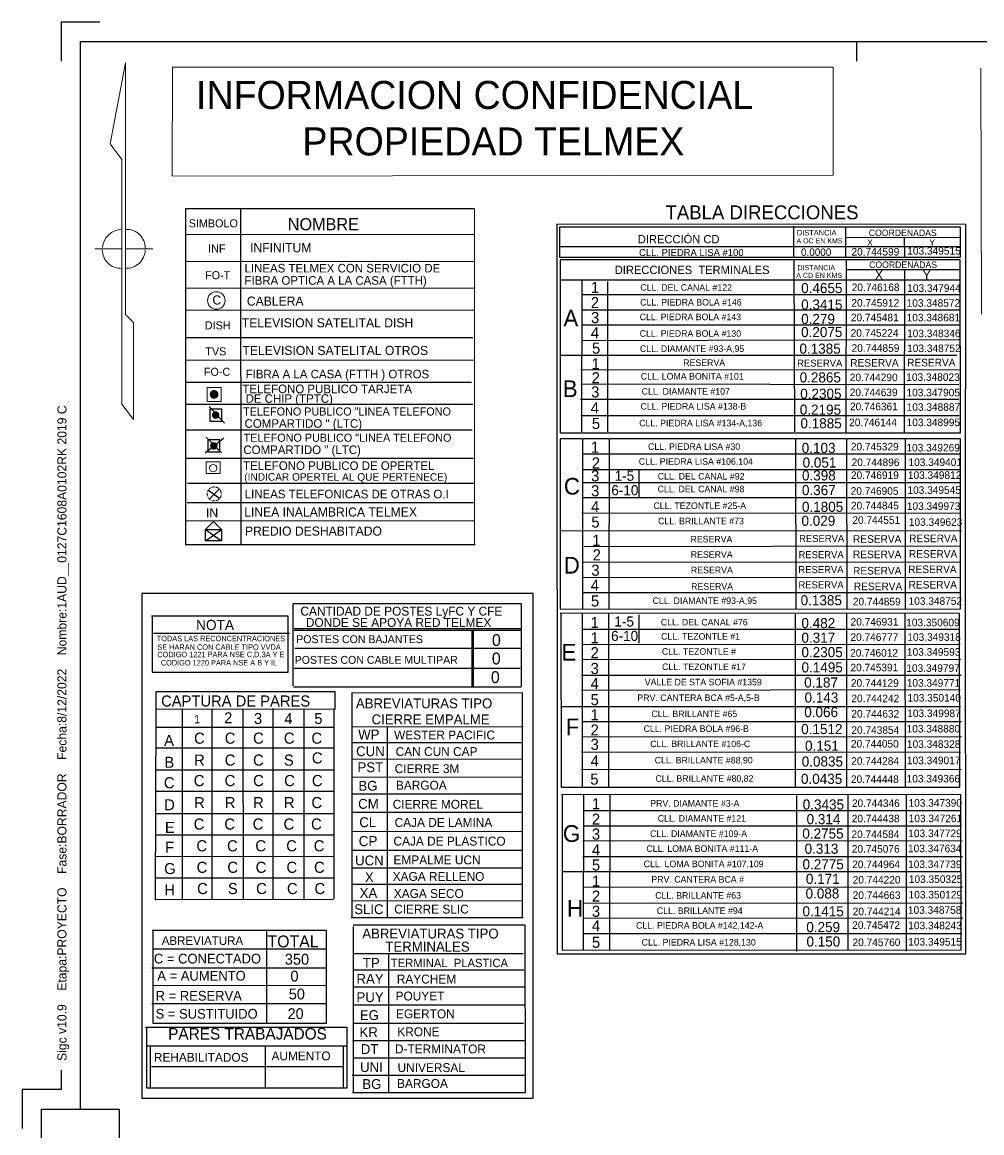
# Model space of a CAD drawing. Header units: millimetres. Extents: x 1234 to 13465, y -4218 to 5585.
# Drawn here: x 1234 to 3300, y 3195 to 5585 of the extents above; entities that cross this region are included whole.
import ezdxf

# ---------------------------------------------------------------- set-up
doc = ezdxf.new("R2010")
doc.units = ezdxf.units.MM
doc.linetypes.add('TLSIGC_002', pattern=[0.8, 0.5, -0.3])
for name, color, linetype, lineweight in [('CABLE PROYECTADO AEREO SECUNDARIO', 1, 'TLSIGC_002', 80), ('CASETA TELEFONICA LADAFON', 1, 'Continuous', 30), ('CASETA TELEFONICA LADATEL', 82, 'Continuous', 15), ('DATOS DE CARATULA', 160, 'Continuous', 5), ('DATOS DE IMPRESION', 102, 'Continuous', 5), ('DETALLES DE EDIFICIOS', 160, 'Continuous', 5), ('LINEAS DE REFERENCIA Y ACOTACION', 160, 'Continuous', 9), ('LINEAS TELEFONICAS DE OTRAS OPERTELS', 160, 'TLSIGC_002', 15), ('LOTIFICACION 2003', 252, 'Continuous', 15), ('MARCOS CONSTRUCCION', 250, 'Continuous', 30), ('MARCOS DIAGRAMA DE EMPALME', 250, 'Continuous', 30), ('NEGRO', 250, 'Continuous', 5), ('NORTE GEOGRAFICO CANALIZACION', 156, 'Continuous', 5), ('PLANO DE DETALLES', 253, 'Continuous', 30)]:
    doc.layers.add(name, color=color, linetype=linetype, lineweight=lineweight)

msp = doc.modelspace()

# ---------------------------------------------------------------- hatches: boundary and pattern name
at = {"layer": 'CASETA TELEFONICA LADAFON'}
h = msp.add_hatch(color=256, dxfattribs=at)
edge = h.paths.add_edge_path()
edge.add_arc((1650.6, 4739.6), 8.12, 0, 360)
h = msp.add_hatch(color=256, dxfattribs=at)
edge = h.paths.add_edge_path()
edge.add_arc((1650.6, 4739.6), 8.12, 0, 360)
h = msp.add_hatch(color=256, dxfattribs=at)
edge = h.paths.add_edge_path()
edge.add_arc((1646.6, 4673.3), 8.12, 0, 360)
h = msp.add_hatch(color=256, dxfattribs=at)
edge = h.paths.add_edge_path()
edge.add_arc((1646.6, 4673.3), 8.12, 0, 360)
at = {"layer": 'CASETA TELEFONICA LADATEL'}
h = msp.add_hatch(color=256, dxfattribs=at)
edge = h.paths.add_edge_path()
edge.add_arc((1647.2, 4784.2), 9.51, 0, 360)
h = msp.add_hatch(color=256, dxfattribs=at)
edge = h.paths.add_edge_path()
edge.add_arc((1647.2, 4784.2), 9.51, 0, 360)

# ---------------------------------------------------------------- linework, layer by layer
at = {"layer": 'CASETA TELEFONICA LADAFON'}
for p, q in [((1636.3, 4757.8), (1669.3, 4722.1)), ((1636.3, 4757.8), (1669.3, 4722.1)), ((1627.7, 4658.2), (1667.9, 4690.9)), ((1627.7, 4658.2), (1667.9, 4690.9)), ((1630.2, 4692.1), (1662.9, 4658.2)), ((1630.2, 4692.1), (1662.9, 4658.2))]:
    msp.add_line(p, q, dxfattribs=at)
for points in [[(1663.5, 4726.8), (1663.5, 4752.5), (1637.8, 4752.5), (1637.8, 4726.8), (1663.5, 4726.8)], [(1663.5, 4726.8), (1663.5, 4752.5), (1637.8, 4752.5), (1637.8, 4726.8), (1663.5, 4726.8)], [(1659.5, 4660.5), (1659.5, 4686.2), (1633.7, 4686.2), (1633.7, 4660.5), (1659.5, 4660.5)], [(1659.5, 4660.5), (1659.5, 4686.2), (1633.7, 4686.2), (1633.7, 4660.5), (1659.5, 4660.5)]]:
    msp.add_lwpolyline(points, dxfattribs=at)
at = {"layer": 'CASETA TELEFONICA LADATEL'}
msp.add_lwpolyline([(1662.3, 4769.2), (1662.3, 4799.3), (1632.1, 4799.3), (1632.2, 4769.2), (1662.3, 4769.2)], dxfattribs=at)
msp.add_lwpolyline([(1662.3, 4769.2), (1662.3, 4799.3), (1632.1, 4799.3), (1632.2, 4769.2), (1662.3, 4769.2)], dxfattribs=at)
at = {"layer": 'DATOS DE CARATULA'}
for centre, radius in [((1651.9, 4986.3), 18.9), ((1651.9, 4986.3), 18.9), ((1645.2, 4625.5), 7.98), ((1645.2, 4625.5), 7.98)]:
    msp.add_circle(centre, radius, dxfattribs=at)
at = {"layer": 'DETALLES DE EDIFICIOS'}
msp.add_lwpolyline([(1556.6, 5253.9), (2980.2, 5255.8), (2980.2, 5488.3), (1557.3, 5488.3), (1556.8, 5254.4)], dxfattribs=at)
at = {"layer": 'LINEAS DE REFERENCIA Y ACOTACION'}
msp.add_lwpolyline([(1630.1, 4639.7), (1630.1, 4614), (1660.6, 4614), (1660.6, 4638.8), (1630.1, 4638.8)], dxfattribs=at)
msp.add_lwpolyline([(1630.1, 4639.7), (1630.1, 4614), (1660.6, 4614), (1660.6, 4638.8), (1630.1, 4638.8)], dxfattribs=at)
at = {"layer": 'LINEAS TELEFONICAS DE OTRAS OPERTELS'}
msp.add_circle((1647.6, 4569.8), 15.1, dxfattribs=at)
msp.add_circle((1647.6, 4569.8), 15.1, dxfattribs=at)
at = {"layer": 'LOTIFICACION 2003'}
for p, q in [((3298, 5486.3), (3299.5, 4956.9)), ((2207.8, 5184.3), (2207.8, 4461.1)), ((2207.8, 5184.3), (2207.8, 4461.1))]:
    msp.add_line(p, q, dxfattribs=at)
at = {"layer": 'MARCOS CONSTRUCCION'}
for p, q in [((3030.6, 5501.8), (3030.6, 5543.6)), ((1704.2, 5184.2), (1704.4, 4459.8)), ((1704.2, 5184.2), (1704.4, 4459.8)), ((2894.8, 5146.2), (2894.8, 5080.1)), ((2894.8, 5146.2), (2894.8, 5080.1)), ((3006.8, 5144.4), (3006.8, 5079.1)), ((3006.8, 5144.4), (3006.8, 5079.1)), ((1586.2, 5128.1), (2206.5, 5129.1)), ((1586.2, 5128.1), (2206.5, 5129.1)), ((3006.8, 5121.8), (3251.8, 5122.7)), ((3006.8, 5121.8), (3251.8, 5122.7)), ((3133, 5121.4), (3133.5, 5081.1)), ((3133, 5121.4), (3133.5, 5081.1)), ((2391.1, 5102.5), (3252.6, 5102.4)), ((2391.1, 5102.5), (3252.6, 5102.4)), ((1586.8, 5070.1), (2207.8, 5071.3)), ((1586.8, 5070.1), (2207.8, 5071.3)), ((2895.3, 5073.4), (2896.8, 4703.5)), ((3007.8, 5074.5), (3007, 4701.7)), ((3007.4, 5052.9), (3253.3, 5052.7)), ((3007.4, 5052.9), (3253.3, 5052.7)), ((3133.7, 5051.3), (3132.8, 4702.6)), ((2392.4, 5030.9), (3253.9, 5030.9)), ((2392.4, 5030.9), (3253.9, 5030.9)), ((2438.5, 5028.4), (2437.8, 4703.5)), ((2494, 5027), (2494.2, 4703.5)), ((1587, 5012.5), (2209.1, 5013.5)), ((1587, 5012.5), (2209.1, 5013.5)), ((2439.5, 4999.2), (3251.3, 4999.2)), ((2439.5, 4999.2), (3251.3, 4999.2)), ((1587.9, 4965.3), (2206.5, 4965.9)), ((1587.9, 4965.3), (2206.5, 4965.9)), ((2438.7, 4966.2), (3253, 4966.4)), ((2438.7, 4966.2), (3253, 4966.4)), ((2438.6, 4933.7), (3252.9, 4933.9)), ((2438.6, 4933.7), (3252.9, 4933.9)), ((1585.4, 4906.4), (2204, 4906.8)), ((1585.4, 4906.4), (2204, 4906.8)), ((2439.4, 4900.5), (3251.5, 4902.2)), ((2207.8, 4857.8), (1586.7, 4856.8)), ((2207.8, 4857.8), (1586.7, 4856.8)), ((2392, 4868.3), (3246.1, 4868.3)), ((2436.9, 4837.5), (3250.8, 4837.3)), ((2201.5, 4810.1), (1585.5, 4809.7)), ((2201.5, 4810.1), (1585.5, 4809.7)), ((2436.7, 4806.6), (3250.4, 4805.4)), ((2204, 4762.4), (1584.9, 4762.3)), ((2204, 4762.4), (1584.9, 4762.3)), ((2436.1, 4773.8), (3250.4, 4774)), ((2436.5, 4739), (3251.5, 4738.4)), ((2202.8, 4707.2), (1586.1, 4706.9)), ((2202.8, 4707.2), (1586.1, 4706.9)), ((2440.4, 4688.9), (2440.2, 4321.9)), ((2497.9, 4688.2), (2497.3, 4321.9)), ((2899, 4688), (2899.3, 4321.1)), ((3008.9, 4689.6), (3009.5, 4322.7)), ((3134.7, 4689.6), (3134.6, 4321.9)), ((2439.9, 4656.1), (3252.5, 4656.1)), ((2439.9, 4656.1), (3252.5, 4656.1)), ((2441.4, 4622.4), (3253.9, 4622.4)), ((2562.4, 4562.4), (2562.4, 4623)), ((2439.6, 4594.6), (3254.6, 4594.7)), ((2439.6, 4594.6), (3254.6, 4594.7)), ((2439.5, 4562), (3253.1, 4562.5)), ((2439.5, 4562), (3253.1, 4562.5)), ((2439.2, 4528.3), (3253.3, 4529.1)), ((2391.5, 4490.9), (3256.4, 4490.6)), ((2444.1, 4457), (3253.8, 4458.1)), ((2442.1, 4422.8), (3253.3, 4423.8)), ((2442, 4390.2), (3253.8, 4390.6)), ((2441.7, 4357.4), (3253.3, 4357.8)), ((2439.3, 4313.5), (2439.7, 3937.7)), ((2439.3, 4313.5), (2439.7, 3938.9)), ((2496.2, 4312.8), (2495.9, 3938.9)), ((2562, 4248.8), (2562, 4309.5)), ((2898.4, 4310.9), (2898.4, 3938.9)), ((3008.3, 4312.4), (3008.3, 3937.7)), ((3008.3, 4312.4), (3008.3, 3937.7)), ((3133.9, 4313.1), (3134.7, 3940.1)), ((1819.9, 4280.4), (2308.9, 4280.3)), ((1517.1, 4270.4), (1809.8, 4270.4)), ((1819.8, 4276.8), (2309, 4276.8)), ((2201.7, 4276.7), (2202.1, 4155)), ((2205, 4276.5), (2205, 4154.4)), ((2439.4, 4279), (3251.9, 4279)), ((2439.4, 4279), (3251.9, 4279)), ((1821, 4237.9), (2308.5, 4237.9)), ((2438.5, 4246), (3253.6, 4246.2)), ((2438.5, 4246), (3253.6, 4246.2)), ((2438.5, 4213.4), (3255, 4213.9)), ((2438.5, 4213.4), (3255, 4213.9)), ((1819.5, 4194.6), (2306.1, 4194.6)), ((2438.1, 4179.7), (3255.8, 4179.9)), ((2438.1, 4179.7), (3255.8, 4179.9)), ((1818.3, 4154.7), (2308.1, 4154.7)), ((1943.7, 4141.9), (1943.6, 3659.7)), ((2438.2, 4147.8), (3253.4, 4148.6)), ((2392.6, 4112.4), (3252.8, 4112.4)), ((2393.8, 4112.4), (3253.9, 4112.4)), ((1944.4, 4068.5), (2312.7, 4069.1)), ((2020, 4067.7), (2020.1, 3657.3)), ((2438.5, 4079.7), (3256.5, 4080)), ((2438.5, 4079.7), (3256.5, 4080)), ((2438.5, 4047.2), (3256.5, 4047.5)), ((2438.5, 4047.2), (3256.5, 4047.5)), ((1945.4, 4034.5), (2308.6, 4034.9)), ((1945.5, 3999.2), (2312, 3999.3)), ((2438.1, 4014.4), (3253.8, 4014.1)), ((2438.1, 4014.4), (3253.8, 4014.1)), ((2438.4, 3977.4), (3255.4, 3976.5)), ((1944.5, 3960.5), (2311.1, 3960.7)), ((1945.4, 3924.3), (2310.8, 3924.4)), ((2442.2, 3923.1), (2442, 3587.7)), ((2442.2, 3923.1), (2442, 3587.7)), ((2499.1, 3922.3), (2498.3, 3587.9)), ((3011.2, 3922), (3011.5, 3587.7)), ((3011.2, 3922), (3011.5, 3587.7)), ((3136.7, 3922.6), (3137.3, 3585.6)), ((2901.3, 3920.4), (2901.1, 3585.2)), ((1944.8, 3884.6), (2311, 3884.8)), ((2442.2, 3888.5), (3254.8, 3888.5)), ((2442.2, 3888.5), (3254.8, 3888.5)), ((2441.4, 3855.6), (3256.4, 3855.7)), ((2441.4, 3855.6), (3256.4, 3855.7)), ((1943.1, 3843.5), (2310.8, 3843.9)), ((1944.5, 3803), (2311.3, 3803)), ((2441.3, 3823), (3257.8, 3823.5)), ((2441.3, 3823), (3257.8, 3823.5)), ((2441, 3789.3), (3258.6, 3789.4)), ((2441, 3789.3), (3258.6, 3789.4)), ((1943.4, 3764.9), (2310.1, 3764.9)), ((2395.6, 3757.1), (3255.7, 3757.1)), ((2395.6, 3757.1), (3255.7, 3757.1)), ((1943.6, 3729.7), (2309.3, 3729.7)), ((2443.4, 3723.5), (3258.6, 3724.4)), ((2443.4, 3723.5), (3258.6, 3724.4)), ((1944.1, 3693.8), (2308.6, 3694.4)), ((2441.4, 3689.3), (3259.3, 3689.6)), ((2441.4, 3689.3), (3259.3, 3689.6)), ((1942.6, 3658.4), (2312.6, 3658.4)), ((1946.4, 3638.9), (1946.4, 3281.7)), ((2441.3, 3656.7), (3259.3, 3657.1)), ((2441.3, 3656.7), (3259.3, 3657.1)), ((2441, 3623.9), (3256.7, 3623.7)), ((2441, 3623.9), (3256.7, 3623.7)), ((1947, 3580.4), (2312.7, 3580.8)), ((2022.5, 3580), (2023, 3282.6)), ((1947, 3545.1), (2313.9, 3545.3)), ((1946.5, 3508.9), (2315.4, 3508.9)), ((1948.4, 3469.9), (2316.3, 3470.2)), ((1947, 3430.5), (2313.1, 3430.8)), ((1756.9, 3382.1), (1757.4, 3292)), ((1945.5, 3393.4), (2316.1, 3393.5)), ((1946.6, 3356), (2316.5, 3356.3)), ((1512.2, 3337), (1925, 3337)), ((1944.4, 3318.6), (2317.4, 3318.6)), ((1944.9, 3281.4), (2317.9, 3281.4))]:
    msp.add_line(p, q, dxfattribs=at)
for points in [[(1401.2, 5585.3), (1317.7, 5585.3), (1317.7, 5501.8)], [(1359.5, 3245.7), (1359.5, 5543.6), (7375.7, 5543.6), (7375.7, 947.8), (1275.9, 947.8), (1275.9, 3245.7), (1443, 3245.7), (1443, 947.8), (1443, 1073.1), (3030.6, 1073.1), (3030.6, 947.8)], [(1586.3, 4461.1), (1586.3, 5184), (2206.5, 5184.3)], [(1586.3, 4461.1), (1586.3, 5184), (2206.5, 5184.3)], [(2384.8, 5150.9), (2385.9, 3579.8), (3265.7, 3579.8), (3265.1, 4440.7), (3265.4, 5149.6), (2384.8, 5150.9)], [(2391.2, 5079.8), (2391.2, 5144.8), (3253, 5145.1), (3253.2, 5079.1), (2390.5, 5079.1)], [(2391.2, 5079.8), (2391.2, 5144.8), (3253, 5145.1), (3253.2, 5079.1), (2390.5, 5079.1)], [(2392, 5073.7), (2392.5, 4701.7), (3253.9, 4701.7), (3253.3, 5073.7), (2392, 5073.7)], [(3253.8, 4322.3), (3253.8, 4688.6), (2392, 4688.6), (2392, 4321.9), (3253.8, 4322.3)], [(1628.4, 4469), (1628.4, 4493.4), (1662.9, 4493.4), (1662.9, 4468.6), (1628.4, 4468.6), (1662.9, 4493.4), (1646.1, 4510.3), (1628.5, 4493.4), (1663, 4468.6)], [(1628.4, 4469), (1628.4, 4493.4), (1662.9, 4493.4), (1662.9, 4468.6), (1628.4, 4468.6), (1662.9, 4493.4), (1646.1, 4510.3), (1628.5, 4493.4), (1663, 4468.6)], [(1817.5, 4156.5), (1817.5, 4334), (2308.4, 4334), (2308.4, 4155.3)], [(1513.7, 4307), (1513.7, 4185.9), (1806.3, 4185.9), (1806.3, 4306.6), (1512.7, 4306.6)], [(2393.6, 4313.5), (2394.1, 3938.9), (3252.8, 3938.9), (3251.8, 4312.4), (2392.4, 4313.5)], [(2311.1, 3659.7), (2310.8, 4141.5), (1942.9, 4140.8)], [(2396.5, 3923), (2396.4, 3587.7), (3255.3, 3588.5), (3254.7, 3921.9), (2395.3, 3923)], [(2317.9, 3281.7), (2316.7, 3641.7), (1946.4, 3641.7)], [(1317.7, 3329.2), (1317.7, 3287.5), (1234.1, 3287.5), (1234.1, 3203.9)]]:
    msp.add_lwpolyline(points, dxfattribs=at)
at = {"layer": 'MARCOS DIAGRAMA DE EMPALME'}
for p, q in [((1586.3, 4646.9), (2205.3, 4646.9)), ((1586.3, 4646.9), (2205.3, 4646.9)), ((1590.1, 4592.9), (2206.5, 4592.9)), ((1590.1, 4592.9), (2206.5, 4592.9)), ((1588.9, 4551.5), (2205.3, 4551.5)), ((1588.9, 4551.5), (2205.3, 4551.5)), ((1587.6, 4512.3), (2206.5, 4512.6)), ((1587.6, 4512.3), (2206.5, 4512.6)), ((1585, 4461.1), (2209.1, 4461.1)), ((1585, 4461.1), (2209.1, 4461.1)), ((1521.4, 3695.1), (1522.2, 4107.8)), ((1522.3, 4106.9), (1905.9, 4107)), ((1579.5, 3695.1), (1579.3, 4107.7)), ((1643.4, 3697.4), (1643.4, 4107.1)), ((1710.7, 3696.2), (1709.7, 4107.1)), ((1774.7, 3697.4), (1774.4, 4107.7)), ((1840.9, 3696.2), (1840.9, 4107.1)), ((1905.9, 3698.6), (1906, 4107.1)), ((1521.8, 4067.7), (1905.9, 4067.9)), ((1522.5, 4023), (1905.6, 4023)), ((1523.4, 3975.7), (1905.9, 3975.9)), ((1522.7, 3929.9), (1905.9, 3930)), ((1521.8, 3882.1), (1905.9, 3882.3)), ((1522.2, 3836), (1906.2, 3836.1)), ((1520, 3789.7), (1904.2, 3789.9)), ((1520.4, 3743.7), (1904.4, 3743.8)), ((1520, 3697.2), (1904.1, 3697.4)), ((1759.7, 3627.7), (1759.9, 3429.7)), ((1515.3, 3590.4), (1889.4, 3590.4)), ((1513.3, 3549.8), (1888.2, 3550.1)), ((1514.4, 3511.9), (1888.2, 3512.1)), ((1513.3, 3472.9), (1888.1, 3473)), ((1502.2, 3382.1), (1932.6, 3382.1)), ((1509.6, 3380.7), (1509.6, 3291.9)), ((1925, 3380.8), (1925, 3290.8))]:
    msp.add_line(p, q, dxfattribs=at)
for points in [[(1491.3, 4355.3), (1491.3, 3269.2), (2333.8, 3269.2), (2333.8, 4355.3), (1491.3, 4355.3)], [(1522.3, 4106.2), (1522.3, 4144.9), (1907, 4144.9), (1907, 4106.2)], [(1515.3, 3629), (1515.3, 3430.9), (1889.5, 3430.9), (1889.5, 3630.2), (1514.1, 3630.2)], [(1499.8, 3422.1), (1932.6, 3422.1), (1932.6, 3290.8), (1502.2, 3290.8), (1502.2, 3420.8)]]:
    msp.add_lwpolyline(points, dxfattribs=at)
at = {"layer": 'NORTE GEOGRAFICO CANALIZACION'}
for p, q in [((1448.7, 5097.6), (1390.6, 5097.6)), ((1457.1, 5097.6), (1515.6, 5097.6))]:
    msp.add_line(p, q, dxfattribs=at)
msp.add_lwpolyline([(1448.7, 4763.4), (1473.5, 4730), (1473.5, 4939.2), (1456.7, 4955.9), (1456.7, 5498), (1423.3, 5323.6), (1448.7, 5289.8), (1448.7, 5239), (1448.7, 4763.4)], dxfattribs=at)
for centre, radius, start, end in [((1449.7, 5096.3), 43.1, 91, 175), ((1458.9, 5099.5), 39.9, 359, 93), ((1446.7, 5095.6), 40.1, 180, 272), ((1458.1, 5096.3), 40.8, 267, 358)]:
    msp.add_arc(centre, radius, start, end, dxfattribs=at)
at = {"layer": 'PLANO DE DETALLES'}
for p, q in [((1635, 4577.7), (1659.9, 4560.1)), ((1635, 4577.7), (1659.9, 4560.1)), ((1637.5, 4559.6), (1658.6, 4580.7)), ((1637.5, 4559.6), (1658.6, 4580.7))]:
    msp.add_line(p, q, dxfattribs=at)

# ---------------------------------------------------------------- texts
at = {"layer": 'CABLE PROYECTADO AEREO SECUNDARIO'}
for s, height, p in [('INF', 17.38, (1634.4, 5089.6)), ('INF', 17.38, (1634.4, 5089.6)), ('FO-T', 17.38, (1627.8, 5032)), ('FO-T', 17.38, (1627.8, 5032)), ('C', 19.6, (1643.5, 4977.6)), ('C', 19.6, (1643.5, 4977.6)), ('DISH', 17.38, (1627.2, 4924.1)), ('DISH', 17.38, (1627.2, 4924.1)), ('TVS', 17.38, (1628.3, 4868.2)), ('TVS', 17.38, (1628.3, 4868.2)), ('FO-C', 17.38, (1625.2, 4824.2)), ('FO-C', 17.38, (1625.2, 4824.2))]:
    msp.add_text(s, height=height, dxfattribs=at).set_placement(p)
at = {"layer": 'DATOS DE CARATULA'}
for s, height, p in [('INFORMACION CONFIDENCIAL', 60.469, (1608.3, 5398.5)), ('PROPIEDAD TELMEX', 60.469, (1837.3, 5298.5)), ('X', 14, (3052.8, 5104.1)), ('X', 14, (3052.8, 5104.1)), ('Y', 14, (3186.8, 5104.1)), ('Y', 14, (3186.8, 5104.1)), ('CLL. PIEDRA LISA #100', 15.208, (2562, 5081.9)), ('0.0000', 15.95, (2910.7, 5082.4)), ('20.744599', 16.29, (3019.3, 5083.1)), ('103.349515', 16.29, (3139.4, 5085.1)), ('X', 19.9, (3069.8, 5031.5)), ('X', 19.9, (3069.8, 5031.5)), ('Y', 19.9, (3172.3, 5031.5)), ('Y', 19.9, (3172.3, 5031.5)), ('CLL. DEL CANAL #122', 14.122, (2564.7, 5007.3)), ('20.746168', 16.29, (3019.8, 5006.5)), ('103.347944', 16.29, (3139.4, 5004.9)), ('CLL. PIEDRA BOLA #146', 14.122, (2564.5, 4975.4)), ('20.745912', 16.29, (3019.1, 4973)), ('103.348572', 16.29, (3138.1, 4972.8)), ('CLL. PIEDRA BOLA #143', 14.122, (2563.4, 4943.9)), ('20.745481', 16.29, (3018, 4941.5)), ('103.348681', 16.29, (3138, 4941.4)), ('CLL. PIEDRA BOLA #130', 14.122, (2563.4, 4908.2)), ('20.745224', 16.29, (3017.5, 4908.2)), ('103.348346', 16.29, (3139, 4907.3)), ('CLL. DIAMANTE #93-A,95', 14.122, (2563.9, 4875.6)), ('20.744859', 16.29, (3019.5, 4875.8)), ('103.348752', 16.29, (3139.2, 4875.2)), ('RESERVA', 14.12, (2657.1, 4845.3)), ('RESERVA', 16.29, (3016.7, 4844)), ('RESERVA', 16.29, (3139.1, 4844.5)), ('CLL. LOMA BONITA #101', 14.122, (2565.8, 4816)), ('20.744290', 16.29, (3015.7, 4812.7)), ('103.348023', 16.29, (3137.3, 4813.3)), ('CLL. DIAMANTE #107', 14.122, (2567.6, 4783.6)), ('20.744639', 16.29, (3015.6, 4780.4)), ('103.347905', 16.29, (3137.8, 4780)), ('CLL. PIEDRA LISA #138-B', 14.122, (2565.1, 4751.5)), ('20.746361', 16.29, (3016.1, 4749.9)), ('103.348887', 16.29, (3138.1, 4748.8)), ('CLL. PIEDRA LISA #134-A,136', 14.122, (2562.3, 4715.4)), ('20.746144', 16.29, (3014.3, 4715.7)), ('103.348995', 16.29, (3138, 4715.8)), ('CLL. PIEDRA LISA #30', 14.122, (2581.3, 4664.8)), ('20.745329', 16.29, (3018, 4663.6)), ('103.349269', 16.29, (3137.6, 4661.3)), ('CLL. PIEDRA LISA #106,104', 14.122, (2561.5, 4632.7)), ('20.744896', 16.29, (3019.6, 4629.8)), ('103.349401', 16.29, (3142.1, 4630)), ('CLL. DEL CANAL #92', 14.122, (2602.2, 4600.9)), ('20.746919', 16.29, (3018.2, 4602.1)), ('103.349812', 16.29, (3140.7, 4602.2)), ('CLL. DEL CANAL #98', 14.122, (2602, 4573.4)), ('20.746905', 16.29, (3017.6, 4568.1)), ('103.349545', 16.29, (3139.8, 4570.1)), ('CLL. TEZONTLE #25-A', 14.122, (2593, 4537.4)), ('20.744845', 16.29, (3018.2, 4536.7)), ('103.349973', 16.29, (3138.5, 4535.5)), ('IN', 19.55, (1629.8, 4519.7)), ('IN', 19.55, (1629.8, 4519.7)), ('CLL. BRILLANTE #73', 14.122, (2603, 4504.5)), ('20.744551', 16.29, (3021.2, 4505.5)), ('103.349623', 16.29, (3142.8, 4501.2)), ('RESERVA', 14.12, (2672.7, 4465.5)), ('RESERVA', 16.29, (3022.6, 4464.7)), ('RESERVA', 16.29, (3143.5, 4466)), ('RESERVA', 14.12, (2673.3, 4432.5)), ('RESERVA', 16.29, (3022.6, 4431.6)), ('RESERVA', 16.29, (3143, 4432.6)), ('RESERVA', 14.12, (2673.7, 4399)), ('RESERVA', 16.29, (3022.7, 4396.5)), ('RESERVA', 16.29, (3141.5, 4399.5)), ('RESERVA', 14.12, (2674.1, 4363.9)), ('RESERVA', 16.29, (3024.5, 4362.6)), ('RESERVA', 16.29, (3142.3, 4366.3)), ('CLL. DIAMANTE #93-A,95', 14.122, (2591.2, 4333)), ('20.744859', 16.29, (3022.3, 4330)), ('103.348752', 16.29, (3142.3, 4331.2)), ('CLL. DEL CANAL #76', 14.122, (2609, 4286.7)), ('20.746931', 16.29, (3017.4, 4286.5)), ('103.350609', 16.29, (3137.1, 4284.9)), ('POSTES CON BAJANTES', 16.992, (1824, 4248.7)), ('0', 25.5, (2245.5, 4242.6)), ('CLL. TEZONTLE #1', 14.122, (2609.4, 4256.2)), ('20.746777', 16.29, (3017.1, 4253.6)), ('103.349318', 16.29, (3139.6, 4253.7)), ('CLL. TEZONTLE #', 14.122, (2611.2, 4223.7)), ('20.746012', 16.29, (3016.5, 4219.6)), ('103.349593', 16.29, (3138.7, 4221.6)), ('POSTES CON CABLE MULTIPAR', 16.992, (1820.8, 4204.2)), ('0', 25.5, (2245.1, 4202.9)), ('0', 25.5, (2243, 4162.8)), ('CLL. TEZONTLE #17', 14.122, (2611.6, 4190.7)), ('20.745391', 16.29, (3017.1, 4188.1)), ('103.349797', 16.29, (3137.4, 4186.9)), ('VALLE DE STA SOFIA #1359', 14.122, (2574.3, 4157.8)), ('20.744129', 16.29, (3018.1, 4154.8)), ('103.349771', 16.29, (3138.3, 4155)), ('PRV. CANTERA BCA #5-A,5-B', 14.122, (2558.4, 4124.1)), ('20.744242', 16.29, (3019.1, 4121.6)), ('103.350140', 16.29, (3139.9, 4122.9)), ('CLL. BRILLANTE #65', 14.122, (2588.6, 4089.4)), ('20.744632', 16.29, (3019.1, 4088.5)), ('103.349987', 16.29, (3139.4, 4089.5)), ('CLL. PIEDRA BOLA #96-B', 14.122, (2571.8, 4057.5)), ('20.743854', 16.29, (3019.1, 4053.4)), ('103.348880', 16.29, (3138, 4056.4)), ('C', 23.9, (1604.1, 4032.2)), ('C', 23.9, (1670.1, 4032.2)), ('C', 23.9, (1731, 4032.2)), ('C', 23.9, (1797.4, 4032.2)), ('C', 23.9, (1856.7, 4032.2)), ('20.744050', 16.29, (3018.1, 4023.9)), ('CLL. BRILLANTE #106-C', 14.122, (2586.2, 4024.8)), ('103.348328', 16.29, (3138.7, 4023.3)), ('R', 23.9, (1604.1, 3985)), ('C', 23.9, (1670.1, 3985)), ('C', 23.9, (1731, 3985)), ('S', 23.9, (1797.4, 3985)), ('C', 23.9, (1857.8, 3989.7)), ('CLL. BRILLANTE #88,90', 14.122, (2595.7, 3989.7)), ('20.744284', 16.29, (3018.8, 3986.9)), ('103.349017', 16.29, (3138.7, 3988.1)), ('C', 24.1, (1603.3, 3940.8)), ('C', 24.1, (1669.8, 3940.8)), ('C', 24.1, (1731.1, 3940.8)), ('C', 24.1, (1798, 3940.8)), ('C', 24.1, (1857.7, 3940.8)), ('CLL. BRILLANTE #80,82', 14.122, (2597.3, 3950.2)), ('20.744448', 16.29, (3018.1, 3947.7)), ('103.349366', 16.29, (3138, 3948.8)), ('R', 23.9, (1604.1, 3893.5)), ('R', 23.9, (1670.1, 3893.5)), ('R', 23.9, (1731, 3893.5)), ('R', 23.9, (1797.4, 3893.5)), ('C', 23.9, (1856.7, 3893.5)), ('PRV. DIAMANTE #3-A', 14.122, (2586.1, 3896.8)), ('20.744346', 16.29, (3020.3, 3896)), ('103.347390', 16.29, (3142.1, 3896.6)), ('CLL. DIAMANTE #121', 14.122, (2602.3, 3864.4)), ('20.744438', 16.29, (3019.9, 3863.1)), ('103.347261', 16.29, (3142.5, 3863.3)), ('C', 23.9, (1603.3, 3847.3)), ('C', 23.9, (1669.3, 3847.3)), ('C', 23.9, (1730.2, 3847.3)), ('C', 23.9, (1796.7, 3847.3)), ('C', 23.9, (1855.9, 3847.3)), ('CLL. DIAMANTE #109-A', 14.122, (2585.7, 3831.5)), ('20.744584', 16.29, (3019.3, 3829.1)), ('103.347729', 16.29, (3141.6, 3831.1)), ('C', 23.9, (1609.1, 3800.5)), ('C', 23.9, (1675.1, 3800.5)), ('C', 23.9, (1736, 3800.5)), ('C', 23.9, (1802.5, 3800.5)), ('C', 23.9, (1861.7, 3800.5)), ('CLL. LOMA BONITA #111-A', 14.122, (2577.9, 3799.4)), ('20.745076', 16.29, (3020, 3797.7)), ('103.347634', 16.29, (3141, 3798.6)), ('C', 23.9, (1609.6, 3754.2)), ('C', 23.9, (1675.7, 3754.2)), ('C', 23.9, (1736.6, 3754.2)), ('C', 23.9, (1803, 3754.2)), ('C', 23.9, (1862.3, 3754.2)), ('CLL. LOMA BONITA #107,109', 14.122, (2571.9, 3766.4)), ('20.744964', 16.29, (3020.9, 3764.4)), ('103.347739', 16.29, (3141.2, 3764.5)), ('C', 23.9, (1610.7, 3708.5)), ('S', 23.9, (1676.8, 3708.5)), ('C', 23.9, (1737.7, 3708.5)), ('C', 23.9, (1804.1, 3708.5)), ('C', 23.9, (1863.4, 3708.5)), ('PRV. CANTERA BCA #', 14.122, (2588.5, 3733.2)), ('20.744220', 16.29, (3021.9, 3731.2)), ('103.350325', 16.29, (3142.8, 3732.5)), ('CLL. BRILLANTE #63', 14.122, (2596.8, 3698.6)), ('20.744663', 16.29, (3021.9, 3698.1)), ('103.350129', 16.29, (3142.3, 3699.1)), ('103.348758', 16.29, (3140.8, 3666)), ('CLL. BRILLANTE #94', 14.122, (2600.3, 3665.6)), ('20.744214', 16.29, (3022, 3663)), ('CLL. PIEDRA BOLA #142,142-A', 14.122, (2555.5, 3634)), ('20.745472', 16.29, (3020.9, 3633.5)), ('103.348243', 16.29, (3141.6, 3632.8)), ('CLL. PIEDRA LISA #128,130', 14.122, (2567.6, 3597.7)), ('20.745760', 16.29, (3021.6, 3596.5)), ('103.349515', 16.29, (3141.6, 3597.7))]:
    msp.add_text(s, height=height, dxfattribs=at).set_placement(p)
at = {"layer": 'DATOS DE IMPRESION'}
msp.add_text('Sigc v10.9    Etapa:PROYECTO    Fase:BORRADOR    Fecha:8/12/2022    Nombre:1AUD__0127C1608A0102RK 2019 C', height=19.5529, rotation=90, dxfattribs=at).set_placement((1329.4, 3349.3))
msp.add_text('Sigc v10.9    Etapa:PROYECTO    Fase:BORRADOR    Fecha:8/12/2022    Nombre:1AUD__0127C1608A0102RK 2019 C', height=19.5529, rotation=90, dxfattribs=at).set_placement((1329.4, 3349.3))
at = {"layer": 'MARCOS CONSTRUCCION'}
for s, height, p in [('TABLA DIRECCIONES', 29.897, (2619, 5161.1)), ('TABLA DIRECCIONES', 29.897, (2619, 5161.1)), ('NOMBRE', 26.07, (1805.9, 5137.5)), ('NOMBRE', 26.07, (1805.9, 5137.5)), ('SIMBOLO', 17.38, (1592.5, 5143.7)), ('SIMBOLO', 17.38, (1592.5, 5143.7)), ('DIRECCIÓN CD', 17.938, (2559.3, 5109.3)), ('DIRECCIÓN CD', 17.938, (2559.3, 5109.3)), ('A OC EN KMS', 10.962, (2900.9, 5109.3)), ('A OC EN KMS', 10.962, (2900.9, 5109.3)), ('DISTANCIA ', 11.96, (2901.7, 5126.3)), ('DISTANCIA ', 11.96, (2901.7, 5126.3)), ('COORDENADAS', 13.952, (3056.6, 5124.9)), ('COORDENADAS', 13.952, (3056.6, 5124.9)), ('INFINITUM', 19.55, (1724.6, 5090.2)), ('INFINITUM', 19.55, (1724.6, 5090.2)), ('COORDENADAS', 13.952, (3057.3, 5056.3)), ('COORDENADAS', 13.952, (3057.3, 5056.3)), ('LINEAS TELMEX CON SERVICIO DE ', 18.467, (1712.7, 5046.6)), ('LINEAS TELMEX CON SERVICIO DE ', 18.467, (1712.7, 5046.6)), ('DIRECCIONES  TERMINALES ', 17.938, (2509.7, 5043.2)), ('DIRECCIONES  TERMINALES ', 17.938, (2509.7, 5043.2)), ('A CD EN KMS', 10.962, (2900.5, 5034.9)), ('A CD EN KMS', 10.962, (2900.5, 5034.9)), ('DISTANCIA ', 10.96, (2903.2, 5051.5)), ('DISTANCIA ', 10.96, (2903.2, 5051.5)), ('FIBRA OPTICA A LA CASA (FTTH)', 18.467, (1712.6, 5020.2)), ('FIBRA OPTICA A LA CASA (FTTH)', 18.467, (1712.6, 5020.2)), ('1', 23.9, (2458.2, 5002.5)), ('0.4655', 21.73, (2911, 5002.2)), ('CABLERA', 19.55, (1717.7, 4975.2)), ('CABLERA', 19.55, (1717.7, 4975.2)), ('2', 23.9, (2458.2, 4969.9)), ('0.3415', 21.73, (2911, 4966.7)), ('A', 35.9, (2399.3, 4930.4)), ('3', 23.9, (2458.6, 4937.6)), ('0.279', 21.73, (2911, 4935.7)), ('TELEVISION SATELITAL DISH', 19.553, (1706.9, 4928.5)), ('TELEVISION SATELITAL DISH', 19.553, (1706.9, 4928.5)), ('4', 23.9, (2458.2, 4904.8)), ('0.2075', 21.73, (2910.8, 4907.5)), ('TELEVISION SATELITAL OTROS', 19.553, (1708.3, 4869)), ('TELEVISION SATELITAL OTROS', 19.553, (1708.3, 4869)), ('5', 23.9, (2460.7, 4871.7)), ('0.1385', 21.73, (2907.3, 4871.8)), ('1', 23.9, (2459.9, 4838.1)), ('RESERVA', 15.21, (2902.4, 4843.9)), ('FIBRA A LA CASA (FTTH ) OTROS ', 18.467, (1715.1, 4818.7)), ('FIBRA A LA CASA (FTTH ) OTROS ', 18.467, (1715.1, 4818.7)), ('2', 23.9, (2459.9, 4808.1)), ('0.2865', 21.73, (2907.7, 4809.9)), ('TELEFONO PUBLICO TARJETA', 18.467, (1708.2, 4786.8)), ('TELEFONO PUBLICO TARJETA', 18.467, (1708.2, 4786.8)), ('B', 35.9, (2397.8, 4778.5)), ('DE CHIP (TPTC)', 18.467, (1715, 4766)), ('DE CHIP (TPTC)', 18.467, (1715, 4766)), ('3', 23.9, (2459, 4777.6)), ('0.2305', 21.73, (2909, 4774.8)), ('4', 23.9, (2457.9, 4743.1)), ('0.2195', 21.73, (2908.1, 4740.5)), ('TELEFONO PUBLICO "LINEA TELEFONO', 17.38, (1709.6, 4738.7)), ('5', 23.9, (2460.4, 4709.7)), ('COMPARTIDO " (LTC)', 18.467, (1712.8, 4712.3)), ('COMPARTIDO " (LTC)', 18.467, (1712.8, 4712.3)), ('0.1885', 21.73, (2909.5, 4711.1)), ('TELEFONO PUBLICO "LINEA TELEFONO', 17.38, (1710.8, 4682.2)), ('COMPARTIDO " (LTC)', 18.467, (1710.2, 4655.7)), ('COMPARTIDO " (LTC)', 18.467, (1710.2, 4655.7)), ('1', 23.9, (2458.2, 4658.5)), ('1', 23.9, (2458.2, 4658.5)), ('0.103', 21.73, (2912.2, 4658.1)), ('TELEFONO PUBLICO DE OPERTEL', 18.467, (1709.7, 4621.5)), ('TELEFONO PUBLICO DE OPERTEL', 18.467, (1709.7, 4621.5)), ('2', 23.9, (2460.2, 4624.6)), ('0.051', 21.73, (2914.1, 4626.6)), ('(INDICAR OPERTEL AL QUE PERTENECE)', 16.294, (1712.1, 4598.3)), ('(INDICAR OPERTEL AL QUE PERTENECE)', 16.294, (1712.1, 4598.3)), ('3', 23.9, (2458.7, 4596.9)), ('1-5', 21.73, (2509.5, 4598.1)), ('0.398', 21.73, (2912.7, 4598.9)), ('C', 35.9, (2400.2, 4568.5)), ('LINEAS TELEFONICAS DE OTRAS O.I', 18.467, (1713.1, 4560.4)), ('LINEAS TELEFONICAS DE OTRAS O.I', 18.467, (1713.1, 4560.4)), ('3', 23.9, (2458.7, 4564.8)), ('3', 23.9, (2458.7, 4564.8)), ('6-10', 21.73, (2502.4, 4567)), ('0.367', 21.73, (2912.7, 4567.3)), ('4', 23.9, (2458.7, 4530.8)), ('4', 23.9, (2458.7, 4530.8)), ('0.1805', 21.73, (2912.7, 4531.3)), ('LINEA INALAMBRICA TELMEX', 19.553, (1712, 4521.2)), ('LINEA INALAMBRICA TELMEX', 19.553, (1712, 4521.2)), ('5', 23.9, (2459.3, 4497.4)), ('0.029', 21.73, (2911.7, 4501.3)), ('PREDIO DESHABITADO', 19.553, (1713.6, 4480.2)), ('PREDIO DESHABITADO', 19.553, (1713.6, 4480.2)), ('1', 23.9, (2461.2, 4458.1)), ('1', 23.9, (2461.2, 4458.1)), ('RESERVA', 15.21, (2906.5, 4466.3)), ('2', 23.9, (2462.1, 4426.6)), ('RESERVA', 15.21, (2905.3, 4431.5)), ('D', 35.9, (2399.8, 4398.5)), ('3', 23.9, (2459.3, 4393.8)), ('RESERVA', 15.21, (2905, 4399.4)), ('4', 23.9, (2458, 4361.4)), ('RESERVA', 15.21, (2905.2, 4366.6)), ('5', 23.9, (2458.4, 4327.6)), ('0.1385', 21.73, (2909.9, 4330.2)), ('CANTIDAD DE POSTES LyFC Y CFE', 19.116, (1833, 4308)), ('1', 23.9, (2457.7, 4281.3)), ('1', 23.9, (2457.7, 4281.3)), ('1-5', 21.73, (2509, 4284.5)), ('NOTA', 21.99, (1608.4, 4276.8)), ('DONDE SE APOYA RED TELMEX', 19.116, (1844.8, 4283.6)), ('0.482', 21.73, (2911.6, 4281)), ('TODAS LAS RECONCENTRACIONES', 11.84, (1523.7, 4252.8)), ('1', 23.9, (2457.7, 4248.3)), ('6-10', 21.73, (2501.9, 4253.4)), ('0.317', 21.73, (2911.6, 4249.5)), ('SE HARAN CON CABLE TIPO VVDA', 11.84, (1525, 4234.3)), ('E', 35.9, (2395.1, 4211.3)), ('2', 23.9, (2457.7, 4216.2)), ('0.2305', 21.73, (2911.6, 4218.4)), ('CODIGO 1221 PARA NSE C,D,3A Y E', 11.84, (1525, 4218.4)), ('CODIGO 1220 PARA NSE A B Y IL', 11.84, (1532.4, 4200.6)), ('0.1495', 21.73, (2911.8, 4185.7)), ('3', 23.9, (2457.7, 4182.3)), ('4', 23.9, (2457.7, 4149.7)), ('0.187', 21.73, (2917.5, 4153.2)), ('5', 23.9, (2457.7, 4115)), ('0.143', 21.73, (2918.3, 4120.8)), ('1', 23.9, (2457.7, 4082.6)), ('0.066', 21.73, (2917.7, 4089.4)), ('F', 35.9, (2404.1, 4050.5)), ('2', 23.9, (2457.7, 4049.9)), ('0.1512', 21.73, (2911.1, 4052.9)), ('3', 23.9, (2457.7, 4018.8)), ('0.151', 21.73, (2919.3, 4017)), ('4', 23.9, (2457.7, 3983.3)), ('0.0835', 21.73, (2912.2, 3983.1)), ('5', 23.9, (2457, 3944)), ('0.0435', 21.73, (2910.6, 3945.7)), ('1', 23.9, (2460.5, 3890.9)), ('1', 23.9, (2460.5, 3890.9)), ('0.3435', 21.73, (2914.4, 3890.5)), ('2', 23.9, (2460.5, 3857.9)), ('2', 23.9, (2460.5, 3857.9)), ('0.314', 21.73, (2922.7, 3859)), ('G', 35.9, (2398, 3820.9)), ('3', 23.9, (2460.5, 3825.8)), ('3', 23.9, (2460.5, 3825.8)), ('0.2755', 21.73, (2913.5, 3828)), ('4', 23.9, (2460.5, 3791.8)), ('4', 23.9, (2460.5, 3791.8)), ('0.313', 21.73, (2918.4, 3795.3)), ('5', 23.9, (2460.5, 3759.3)), ('5', 23.9, (2460.5, 3759.3)), ('0.2775', 21.73, (2913.9, 3761.8)), ('1', 23.9, (2460.5, 3724.6)), ('1', 23.9, (2460.5, 3724.6)), ('0.171', 21.73, (2921.2, 3730.4)), ('2', 23.9, (2460.5, 3692.2)), ('2', 23.9, (2460.5, 3692.2)), ('0.088', 21.73, (2920.5, 3699)), ('H', 35.9, (2406.9, 3660.1)), ('3', 23.9, (2460.5, 3659.5)), ('3', 23.9, (2460.5, 3659.5)), ('0.1415', 21.73, (2913.9, 3660.6)), ('4', 23.9, (2460.5, 3628.3)), ('4', 23.9, (2460.5, 3628.3)), ('0.259', 21.73, (2922.1, 3626.6)), ('5', 23.9, (2460.5, 3592.9)), ('5', 23.9, (2460.5, 3592.9)), ('0.150', 21.73, (2922.4, 3595.5)), ('PARES TRABAJADOS', 24.721, (1548.3, 3395.4)), ('REHABILITADOS', 19.016, (1517.7, 3347.6)), ('AUMENTO', 19.02, (1770.9, 3350.6))]:
    msp.add_text(s, height=height, dxfattribs=at).set_placement(p)
at = {"layer": 'MARCOS DIAGRAMA DE EMPALME'}
for s, height, p in [('CAPTURA DE PARES', 23.736, (1533.1, 4112.3)), ('1', 17.4, (1604.2, 4076.4)), ('2', 23.7, (1668.9, 4076.2)), ('3', 23.7, (1733.1, 4074.6)), ('4', 23.7, (1798.5, 4074.6)), ('5', 23.7, (1862.9, 4074.6)), ('A', 23.7, (1539.6, 4027.6)), ('B', 23.7, (1540.2, 3980.4)), ('C', 23.9, (1539.1, 3936.2)), ('D', 23.7, (1539.8, 3888.9)), ('E', 23.7, (1541.4, 3840.3)), ('F', 23.7, (1541.9, 3797.4)), ('G', 23.7, (1539.7, 3751.6)), ('H', 23.7, (1540.2, 3705.8)), ('ABREVIATURA', 18.587, (1534.4, 3599)), ('TOTAL', 25.56, (1762.1, 3593.8)), ('C = CONECTADO', 20.91, (1517.6, 3559.1)), ('350', 23.45, (1799.4, 3556.6)), ('A = AUMENTO', 20.91, (1524.9, 3522.3)), ('0', 23.5, (1811.6, 3520.2)), ('R = RESERVA', 20.91, (1521.3, 3479.2)), ('50', 23.23, (1808.1, 3481.8)), ('S = SUSTITUIDO', 20.91, (1521.2, 3440.4)), ('20', 23.23, (1805.4, 3439.5))]:
    msp.add_text(s, height=height, dxfattribs=at).set_placement(p)
at = {"layer": 'NEGRO'}
for s, height, p in [('ABREVIATURAS TIPO', 21.24, (1952.5, 4108.4)), ('CIERRE EMPALME', 21.24, (1986.2, 4074)), ('WP', 21.24, (1957.4, 4041.2)), ('WESTER PACIFIC', 19.116, (2034.7, 4041.4)), ('CUN', 21.24, (1952.9, 4005.4)), ('CAN CUN CAP', 19.116, (2038.1, 4005.7)), ('PST', 21.24, (1955.9, 3971)), ('CIERRE 3M', 19.12, (2036, 3968.9)), ('BG', 21.24, (1957.9, 3931)), ('BARGOA', 19.12, (2038.6, 3933.2)), ('CM', 21.24, (1957.4, 3892.1)), ('CIERRE MOREL', 19.116, (2031.7, 3892.2)), ('CL', 21.24, (1959.7, 3852.6)), ('CAJA DE LAMINA', 19.116, (2035.8, 3853.1)), ('CP', 21.73, (1958.5, 3811.7)), ('CAJA DE PLASTICO', 19.116, (2033.3, 3813)), ('UCN', 21.24, (1950.7, 3770.3)), ('EMPALME UCN', 19.116, (2033.4, 3772.5)), ('X', 21.2, (1971.9, 3734.2)), ('XAGA RELLENO', 19.116, (2031.6, 3736.9)), ('XA ', 21.24, (1960.6, 3700.1)), ('XAGA SECO', 19.12, (2034, 3700.2)), ('SLIC', 21.24, (1948.8, 3665.3)), ('CIERRE SLIC', 19.116, (2034.9, 3666.6)), ('ABREVIATURAS TIPO', 21.24, (1966.2, 3612.9)), ('TERMINALES', 21.24, (2015.9, 3584.7)), ('TP', 21.24, (1967.4, 3549.8)), ('TERMINAL  PLASTICA', 18.054, (2027.7, 3551.2)), ('RAY', 21.24, (1953.7, 3515.4)), ('RAYCHEM', 19.12, (2040.5, 3516)), ('PUY', 21.24, (1953.8, 3476)), ('POUYET', 19.12, (2037.9, 3479.5)), ('EG', 21.24, (1961, 3437.3)), ('EGERTON', 19.12, (2038.8, 3441.2)), ('KR', 21.24, (1960.2, 3400.6)), ('KRONE', 19.12, (2041.6, 3402.6)), ('DT', 21.24, (1963.1, 3364.2)), ('D-TERMINATOR', 19.116, (2036.5, 3365.6)), ('UNI', 21.24, (1961.4, 3325.4)), ('UNIVERSAL', 19.12, (2042.2, 3325.4)), ('BG', 21.24, (1966.3, 3289)), ('BARGOA', 19.12, (2041.1, 3291.2))]:
    msp.add_text(s, height=height, dxfattribs=at).set_placement(p)

doc.saveas('drawing.dxf')
